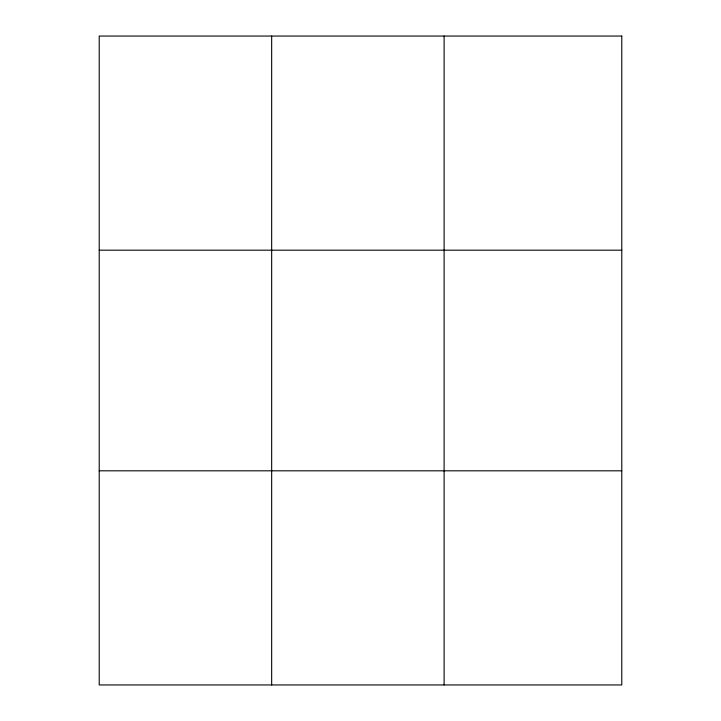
<?xml version="1.0" encoding="UTF-8"?>
<svg xmlns="http://www.w3.org/2000/svg" width="721" height="721" viewBox="0 0 721 721"><rect width="100%" height="100%" fill="white"/><g stroke="black" fill="none" stroke-linecap="round" stroke-linejoin="round"><path stroke-width="1.08" d="M271.664 36.05L271.664 684.95M444.109 36.05L444.109 684.95M99.219 250.187L621.781 250.187M99.219 470.813L621.781 470.813M621.781 36.05L621.781 684.95L99.219 684.95L99.219 36.05L621.781 36.05"/></g></svg>
